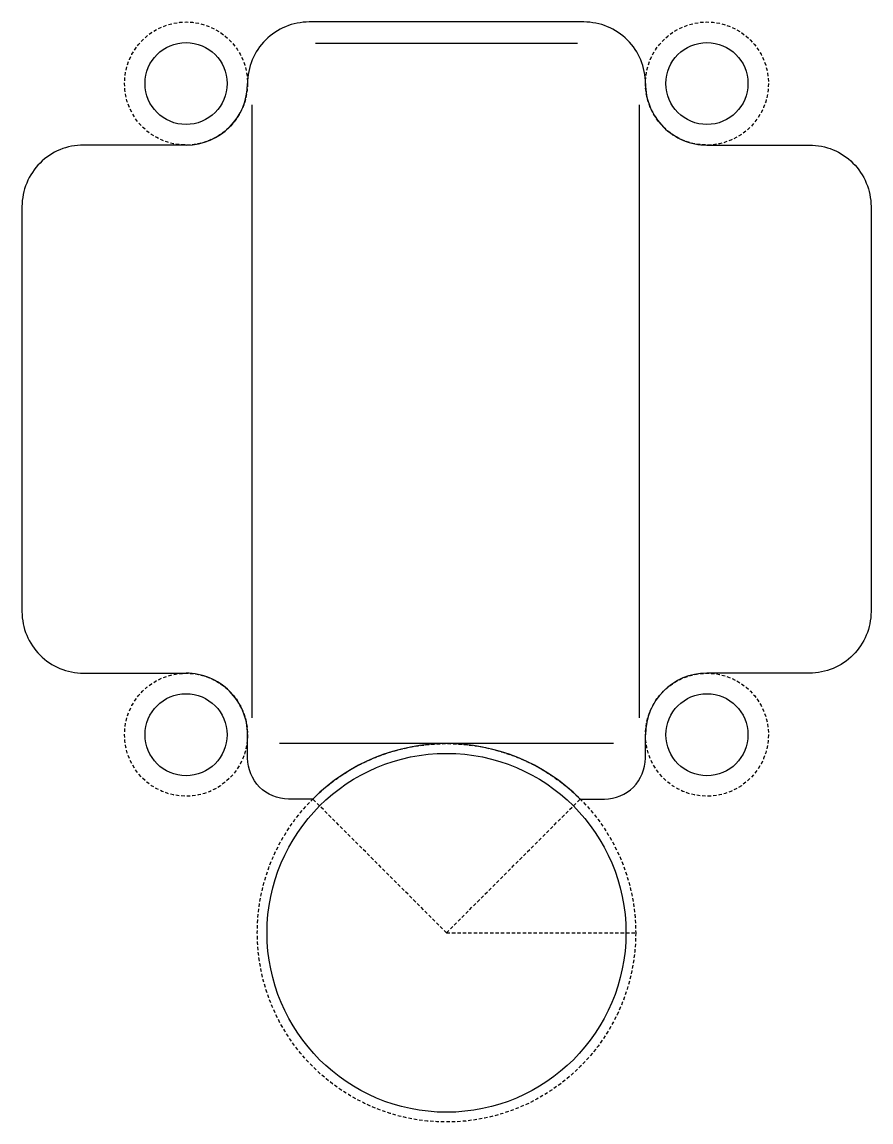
# Model space of a CAD drawing. Header units: millimetres. Extents: x 1.5 to 42.9, y 3.7 to 57.3.
import ezdxf

# ---------------------------------------------------------------- set-up
doc = ezdxf.new("R2010")
doc.units = ezdxf.units.MM
doc.linetypes.add('DASHED', pattern=[0.2067, 0.1654, -0.0413])

msp = doc.modelspace()

# ---------------------------------------------------------------- linework, layer by layer
for p, q in [((15.805, 56.275), (28.595, 56.275)), ((12.705, 53.275), (12.705, 23.375)), ((31.595, 53.275), (31.595, 23.375)), ((30.345, 22.125), (14.055, 22.125))]:
    msp.add_line(p, q)
at = {"color": 190, "linetype": 'DASHED', "lineweight": 25, "true_color": 0x8018ff}
for q in [(15.677, 19.423), (28.723, 19.423), (31.425, 12.9)]:
    msp.add_line((22.2, 12.9), q, dxfattribs=at)
for points in [[(31.9, 54.31, 0.414214), (28.9, 57.31), (15.5, 57.31, 0.414214), (12.5, 54.31)], [(31.9, 54.31, 0.414214), (34.9, 51.31), (39.9, 51.31, -0.414214), (42.9, 48.31), (42.9, 28.56, -0.414214), (39.9, 25.56), (34.9, 25.56)], [(9.5, 51.31), (4.5, 51.31, 0.414214), (1.5, 48.31), (1.5, 28.56, 0.414214), (4.5, 25.56), (9.5, 25.56)], [(15.677, 19.423), (14.5, 19.423, -0.414214), (12.5, 21.423), (12.5, 22.56, 0.414214), (9.5, 25.56)], [(28.723, 19.423), (29.9, 19.423, 0.414214), (31.9, 21.423), (31.9, 22.56)]]:
    msp.add_lwpolyline(points, format="xyb")
for centre, radius in [((9.5, 54.31), 3), ((34.9, 54.31), 3), ((9.5, 22.56), 3), ((34.9, 22.56), 3), ((22.2, 12.9), 9.225)]:
    msp.add_circle(centre, radius, dxfattribs=at)
for centre, radius in [((9.5, 54.31), 2), ((34.9, 54.31), 2), ((9.5, 22.56), 2), ((34.9, 22.56), 2), ((22.2, 12.9), 8.75)]:
    msp.add_circle(centre, radius)
for centre, radius, start, end in [((9.5, 54.31), 3, 270, 0), ((34.9, 22.56), 3, 90, 180), ((22.2, 12.9), 9.225, 45, 135)]:
    msp.add_arc(centre, radius, start, end)

doc.saveas('drawing.dxf')
